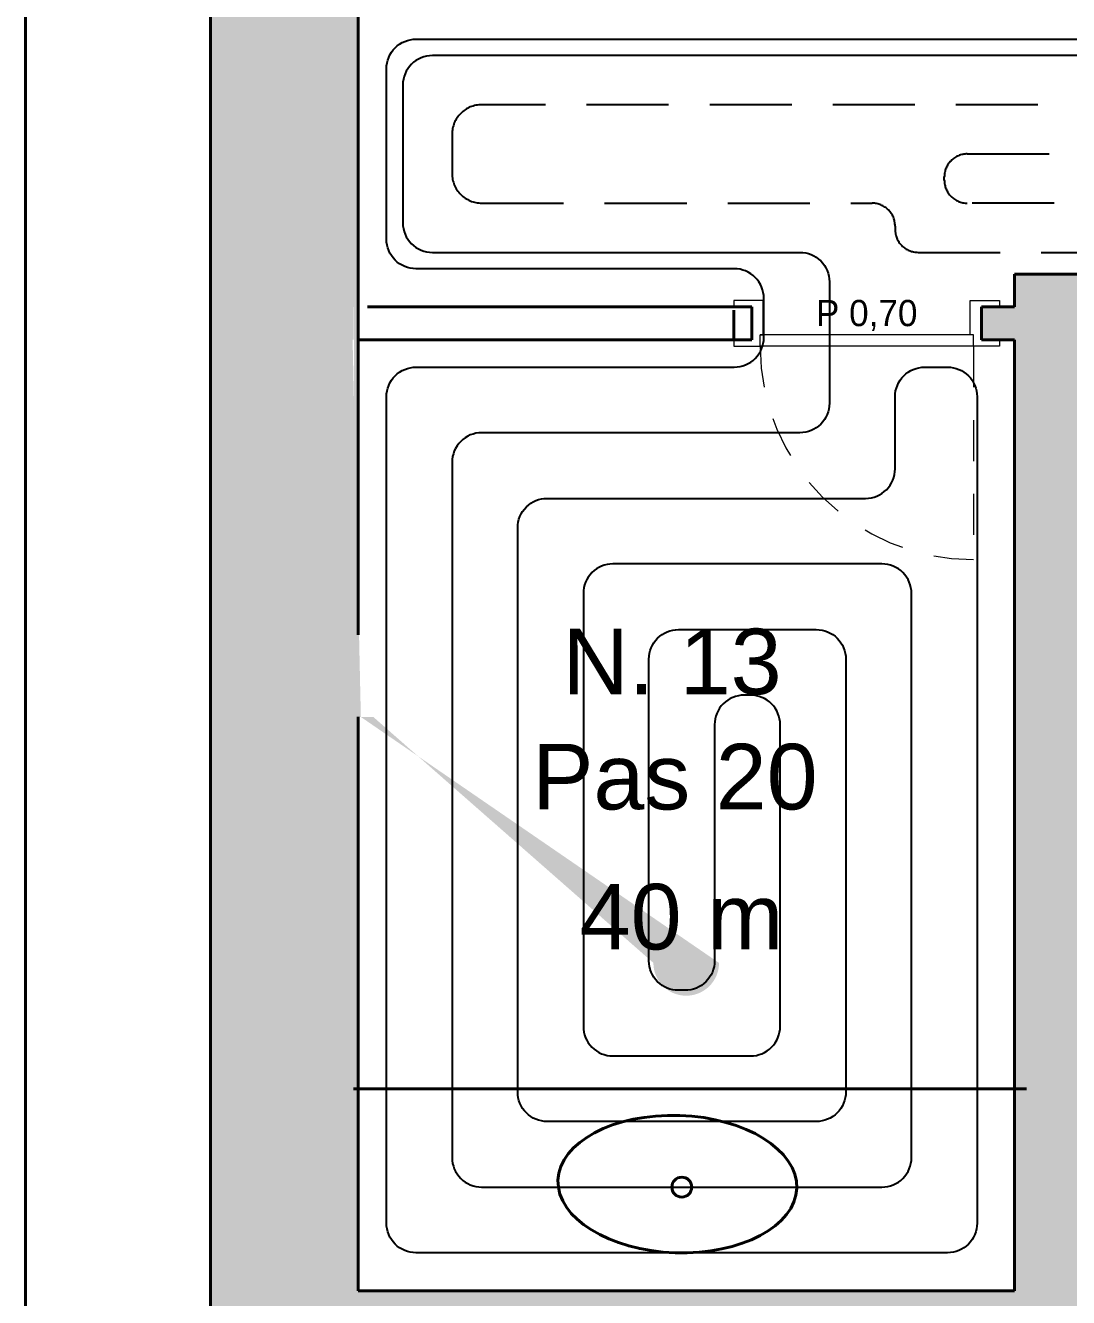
# Model space of a CAD drawing. Header units: millimetres. Extents: x 898 to 1196, y 229 to 443.
# Drawn here: x 1156.7 to 1159.879, y 347.263 to 351.142 of the extents above; entities that cross this region are included whole.
import ezdxf

# ---------------------------------------------------------------- set-up
doc = ezdxf.new("R2010")
doc.units = ezdxf.units.MM
for name, pattern in [('DASHED2', [0.375, 0.25, -0.125]), ('HIDDEN', [0.375, 0.25, -0.125]), ('HIDDEN2', [4.7625, 3.175, -1.5875]), ('TRATTEGGIATA', [0.75, 0.5, -0.25])]:
    doc.linetypes.add(name, pattern=pattern)
doc.layers.get('0').update_dxf_attribs({"color": 41})
doc.layers.get('DEFPOINTS').update_dxf_attribs({"color": 53})
doc.layers.add('02-mandata', color=1, linetype='Continuous')
doc.layers.add('TEXTE CH SOL', color=7, linetype='Continuous')
for name, color, linetype, lineweight in [('03-ritorno', 5, 'TRATTEGGIATA', 25), ('AN-Textes', 5, 'Continuous', 13), ('p caché', 3, 'HIDDEN2', 20), ('p hachure', 253, 'Continuous', 15), ('p menuiserie', 5, 'Continuous', 20), ('p mur', 7, 'Continuous', 40)]:
    doc.layers.add(name, color=color, linetype=linetype, lineweight=lineweight)
doc.styles.add('sansserif', font='SANSS___.TTF', dxfattribs={"width": 0.7})
doc.dimstyles.new('ISO-25', dxfattribs={"dimtxt": 2.5, "dimasz": 2.5, "dimexe": 1.25, "dimexo": 0.625, "dimtad": 1, "dimtxsty": 'Standard', "dimcen": 2.5, "dimadec": 0, "dimazin": 0, "dimtfac": 1, "dimtmove": 0, "dimatfit": 3, "dimfxl": 1, "dimarcsym": 0})

# ---------------------------------------------------------------- blocks, each defined once
blk = doc.blocks.new('*D91')
at = {"layer": 'DEFPOINTS', "color": 0, "transparency": 16777216}
for p in [(-0.275, 0.0023), (-0.275, -0.04), (0.425, -0.04)]:
    blk.add_point(p, dxfattribs=at)
at = {"layer": 'AN-Textes', "color": 0, "transparency": 16777216, "insert": (0.075, 0.059), "char_height": 0.08, "attachment_point": 5}
blk.add_mtext('P 0,70', dxfattribs=at)
blk = doc.blocks.new('_None')
blk = doc.blocks.new('*U90')
for p, q in [((-0.33, 0.085), (-0.275, 0.085)), ((-0.275, 0.085), (-0.275, -0.015)), ((0.425, 0.085), (0.425, -0.015)), ((0.48, 0.085), (0.425, 0.085)), ((0.4, 0), (-0.25, 0)), ((-0.33, -0.015), (-0.275, -0.015)), ((0.4, -0.035), (-0.25, -0.035)), ((0.48, -0.015), (0.425, -0.015))]:
    blk.add_line(p, q)
at = {"linetype": 'HIDDEN', "ltscale": 0.5}
blk.add_line((0.4, -0.035), (0.4, -0.685), dxfattribs=at)
for points in [[(-0.33, -0.015), (-0.33, -0.035), (-0.26, -0.035), (-0.26, -0.035), (-0.25, -0.035), (-0.25, 0), (-0.24, 0), (-0.24, 0.05), (-0.24, 0.05), (-0.24, 0.085), (-0.24, 0.085), (-0.24, 0.105), (-0.33, 0.105), (-0.33, 0.085)], [(0.48, -0.015), (0.48, -0.035), (0.41, -0.035), (0.41, -0.035), (0.4, -0.035), (0.4, 0), (0.39, 0), (0.39, 0.05), (0.39, 0.05), (0.39, 0.085), (0.39, 0.085), (0.39, 0.105), (0.48, 0.105), (0.48, 0.085)]]:
    blk.add_lwpolyline(points)
blk.add_arc((0.4, -0.035), 0.65, 180, 270, dxfattribs=at)
at = {"layer": 'AN-Textes'}
dim = blk.add_linear_dim(base=(-0.275, 0.0023), p1=(0.425, -0.04), p2=(-0.275, -0.04), angle=180, text='P <>', dimstyle='ISO-25', override={"dimtxt": 0.08, "dimasz": 0.02, "dimexe": 0.6, "dimexo": 0, "dimgap": 0.01, "dimtad": 2, "dimjust": 0, "dimzin": 0, "dimblk1": 'None', "dimblk2": 'None', "dimsah": 1, "dimse1": 1, "dimse2": 1, "dimsd1": 1, "dimsd2": 1, "dimtix": 1, "dimtmove": 2}, dxfattribs=at)
dim.commit()
dim.dimension.update_dxf_attribs({"geometry": '*D91', "text_midpoint": (0.075, 0.059)})

msp = doc.modelspace()

# ---------------------------------------------------------------- hatches: boundary and pattern name
at = {"layer": 'p hachure', "transparency": 33554559}
h = msp.add_hatch(color=256, dxfattribs=at)
h.dxf.hatch_style = 1
edge = h.paths.add_edge_path()
edge.add_line((1157.722, 349.0335), (1158.8135, 348.2836))
edge.add_arc((1158.7135, 348.2836), 0.1, -180, 0, ccw=False)
edge.add_line((1158.6135, 348.2836), (1157.76, 349.0335))
edge.add_line((1157.76, 349.0335), (1157.7135, 349.0335))
edge.add_line((1157.7135, 349.0335), (1157.7135, 347.2836))
edge.add_line((1157.7135, 347.2836), (1159.7135, 347.2836))
edge.add_line((1159.7135, 347.2836), (1159.7135, 350.1835))
edge.add_line((1159.7135, 350.1835), (1159.6135, 350.1835))
edge.add_line((1159.6135, 350.1835), (1159.6135, 350.2835))
edge.add_line((1159.6135, 350.2835), (1159.7135, 350.2835))
edge.add_line((1159.7135, 350.2835), (1159.7135, 350.3835))
edge.add_line((1159.7135, 350.3835), (1160.0635, 350.3835))
edge.add_line((1160.0635, 350.3835), (1160.0635, 350.2835))
edge.add_line((1160.0635, 350.2835), (1160.1635, 350.2835))
edge.add_line((1160.1635, 350.2835), (1160.1635, 350.1835))
edge.add_line((1160.1635, 350.1835), (1159.9635, 350.1835))
edge.add_line((1159.9635, 350.1835), (1159.9635, 345.0336))
edge.add_line((1159.9635, 345.0336), (1159.8635, 345.0336))
edge.add_line((1159.8635, 345.0336), (1159.8635, 346.9336))
edge.add_line((1159.8635, 346.9336), (1157.8635, 346.9336))
edge.add_line((1157.8635, 346.9336), (1157.8635, 346.8836))
edge.add_line((1157.8635, 346.8836), (1157.2635, 346.8836))
edge.add_line((1157.2635, 346.8836), (1157.2635, 351.5336))
edge.add_line((1157.2635, 351.5336), (1157.7828, 351.5336))
edge.add_line((1157.7828, 351.5336), (1157.7828, 351.3677))
edge.add_line((1157.7828, 351.3677), (1158.6501, 351.3677))
edge.add_line((1158.6501, 351.3677), (1158.6501, 351.5336))
edge.add_line((1158.6501, 351.5336), (1158.7135, 351.5336))
edge.add_line((1158.7135, 351.5336), (1158.7135, 351.2835))
edge.add_line((1158.7135, 351.2835), (1157.7135, 351.2835))
edge.add_line((1157.7135, 351.2835), (1157.7135, 349.2835))
edge.add_line((1157.7135, 349.2835), (1157.7, 349.2835))
edge.add_line((1157.7, 349.2835), (1157.7016, 350.2835))
edge.add_line((1157.7016, 350.2835), (1157.7, 350.2835))
edge.add_line((1157.7, 350.2835), (1157.7, 350.1835))
edge.add_line((1157.7, 350.1835), (1157.6969, 350.1835))
edge.add_line((1157.6969, 350.1835), (1157.722, 349.0335))

# ---------------------------------------------------------------- linework, layer by layer
at = {"layer": '02-mandata'}
msp.add_lwpolyline([(1160.11, 351.05), (1157.94, 351.05, 0.414214), (1157.85, 350.96), (1157.85, 350.54, 0.414214), (1157.94, 350.45), (1159.06, 350.45, -0.414214), (1159.15, 350.36), (1159.15, 349.99, -0.414214), (1159.06, 349.9), (1158.09, 349.9, 0.414214), (1158, 349.81), (1158, 347.69, 0.414214), (1158.09, 347.6), (1159.31, 347.6, 0.414214), (1159.4, 347.69), (1159.4, 349.41, 0.414214), (1159.31, 349.5), (1158.49, 349.5, 0.414214), (1158.4, 349.41), (1158.4, 348.09, 0.414214), (1158.49, 348), (1158.91, 348, 0.414214), (1159, 348.09), (1159, 349.01, 0.414214), (1158.91, 349.1), (1158.89, 349.1, 0.414214), (1158.8, 349.01), (1158.8, 348.29, -0.414214), (1158.71, 348.2), (1158.69, 348.2, -0.414214), (1158.6, 348.29), (1158.6, 349.21, -0.414214), (1158.69, 349.3), (1159.11, 349.3, -0.414214), (1159.2, 349.21), (1159.2, 347.89, -0.414214), (1159.11, 347.8), (1158.29, 347.8, -0.414214), (1158.2, 347.89), (1158.2, 349.61, -0.414214), (1158.29, 349.7), (1159.26, 349.7, 0.414214), (1159.35, 349.79), (1159.35, 350.01, -0.414214), (1159.44, 350.1), (1159.51, 350.1, -0.414214), (1159.6, 350.01), (1159.6, 347.49, -0.414214), (1159.51, 347.4), (1157.89, 347.4, -0.414214), (1157.8, 347.49), (1157.8, 350.01, -0.414214), (1157.89, 350.1), (1158.86, 350.1, 0.414214), (1158.95, 350.19), (1158.95, 350.31, 0.414214), (1158.86, 350.4), (1157.89, 350.4, -0.414214), (1157.8, 350.49), (1157.8, 351.01, -0.414214), (1157.89, 351.1), (1160.06, 351.1, 0.414214)], format="xyb", dxfattribs=at)
at = {"layer": '03-ritorno', "color": 5, "linetype": 'DASHED2'}
for points in [[(1158.05, 342.84), (1158.05, 345.61, -0.414214), (1158.14, 345.7), (1159.56, 345.7, -0.414214), (1159.65, 345.61), (1159.65, 344.94, 0.414214), (1159.74, 344.85), (1160.01, 344.85, 0.414214), (1160.1, 344.94), (1160.1, 349.96, -0.414214), (1160.19, 350.05), (1160.21, 350.05, 0.414214), (1160.3, 350.14), (1160.3, 350.51, 0.414214), (1160.21, 350.6), (1159.57, 350.6, -0.414214), (1159.5, 350.67), (1159.5, 350.68, -0.414214), (1159.57, 350.75), (1160.21, 350.75, 0.414214), (1160.3, 350.84), (1160.3, 351.51, 0.414214), (1160.21, 351.6), (1159.8819, 351.6)], [(1160.16, 350.9), (1158.09, 350.9, 0.414214), (1158, 350.81), (1158, 350.69, 0.414214), (1158.09, 350.6), (1159.28, 350.6, -0.414214), (1159.35, 350.53), (1159.35, 350.52, 0.414214), (1159.42, 350.45), (1160.16, 350.45, -0.414214)]]:
    msp.add_lwpolyline(points, format="xyb", dxfattribs=at)
at = {"layer": 'p caché', "ltscale": 0.05}
msp.add_line((1158.7135, 350.2835), (1157.7135, 350.2835), dxfattribs=at)
at = {"layer": 'p mur'}
for p, q in [((1157.2635, 346.8836), (1157.2635, 351.5336)), ((1157.7135, 349.2835), (1157.7135, 351.2835)), ((1159.7135, 350.2835), (1159.7135, 350.3835)), ((1160.0635, 350.3835), (1159.7135, 350.3835)), ((1158.9135, 350.2835), (1157.7423, 350.2835)), ((1158.9135, 350.1835), (1158.9135, 350.2835)), ((1159.7135, 350.2835), (1159.6135, 350.2835)), ((1159.6135, 350.1835), (1159.6135, 350.2835)), ((1158.9135, 350.1835), (1157.7157, 350.1835)), ((1159.7135, 350.1835), (1159.6135, 350.1835)), ((1159.7135, 347.2836), (1159.7135, 350.1835)), ((1157.7135, 347.2836), (1157.7135, 349.0335)), ((1157.7135, 347.2836), (1159.7135, 347.2836))]:
    msp.add_line(p, q, dxfattribs=at)
msp.add_lwpolyline([(1156.7, 355.15), (1174.15, 355.15), (1174.15, 337.05), (1156.7, 337.05)], close=True, dxfattribs=at)
for points in [[(1158.8586, 350.274), (1158.8586, 350.1865)], [(1159.75, 347.9), (1157.7, 347.9)]]:
    msp.add_lwpolyline(points, dxfattribs=at)
msp.add_circle((1158.7, 347.6), 0.0303, dxfattribs=at)
msp.add_ellipse((1158.6866, 347.6091), major_axis=(-0.3638, 0.0121), ratio=0.575739, dxfattribs=at)

# ---------------------------------------------------------------- block references
at = {"layer": 'p menuiserie'}
msp.add_blockref('*U90', (1159.1885, 350.1985), dxfattribs=at)

# ---------------------------------------------------------------- texts
at = {"layer": 'TEXTE CH SOL', "color": 7, "lineweight": 25, "style": 'sansserif', "oblique": 360, "width": 1}
for s, p in [('N. 13', (1158.3366, 349.1026)), ('40 m', (1158.3888, 348.3245))]:
    msp.add_text(s, height=0.2, dxfattribs=at).set_placement(p)
at = {"layer": 'TEXTE CH SOL', "color": 7, "lineweight": 25, "style": 'sansserif', "oblique": 0, "width": 1}
msp.add_text('Pas 20', height=0.2, rotation=0, dxfattribs=at).set_placement((1158.2444, 348.7515))

doc.saveas('drawing.dxf')
